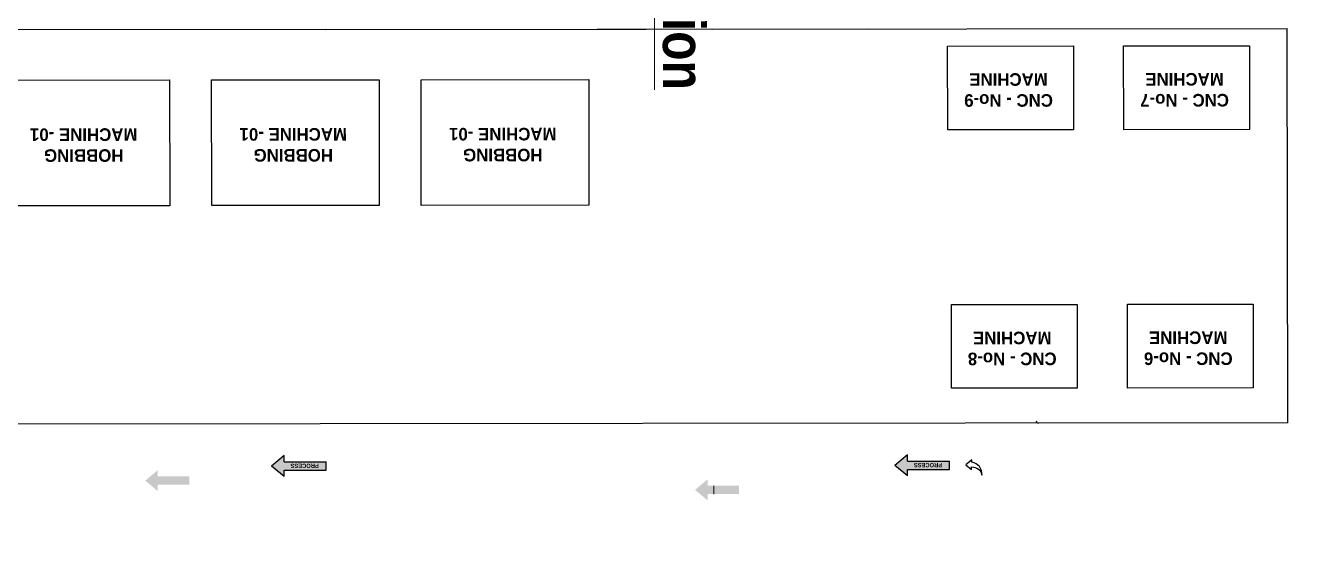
# Model space of a CAD drawing. Header units: feet. Extents: x -99009 to 3252343, y -11094690 to 9035152.
# Drawn here: x 2425784 to 2456071, y -1975477 to -1963228 of the extents above; entities that cross this region are included whole.
import ezdxf

# ---------------------------------------------------------------- set-up
doc = ezdxf.new("R2010")
doc.units = ezdxf.units.FT
doc.layers.add('1', color=1, linetype='Continuous')
doc.layers.add('Sprocket', color=7, linetype='Continuous', lineweight=0)
doc.layers.add('TEXT-INSIDE BUILDING', color=30, linetype='Continuous', lineweight=0)
doc.styles.add('ARIAL NARROW', font='ARIALN.TTF')
doc.styles.get("Standard").update_dxf_attribs({"font": 'GOTHICB.TTF'})

# ---------------------------------------------------------------- blocks, each defined once
blk = doc.blocks.new('PROCESS ARROW')
at = {"true_color": 0x58ba48, "transparency": 33554684}
h = blk.add_hatch(color=85, dxfattribs=at)
h.dxf.hatch_style = 1
h.paths.add_polyline_path([(1735093, -47387), (1735093, -47537), (1735393, -47287), (1735093, -47037), (1735093, -47187), (1734084, -47187), (1734084, -47387)])
h.paths.add_polyline_path([(1734227, -47397), (1734878, -47397), (1734878, -47178), (1734227, -47178)], flags=25)
at = {"transparency": 33554684}
for p, q in [((1735093, -47187), (1734084, -47187)), ((1734084, -47187), (1734084, -47387)), ((1735093, -47037), (1735393, -47287)), ((1735093, -47037), (1735093, -47187)), ((1735093, -47387), (1734084, -47387)), ((1735093, -47537), (1735393, -47287)), ((1735093, -47387), (1735093, -47537))]:
    blk.add_line(p, q, dxfattribs=at)
at = {"transparency": 33554684, "insert": (1734263, -47344), "char_height": 100, "attachment_point": 7}
blk.add_mtext_dynamic_manual_height_columns('PROCESS', width=4624.12, gutter_width=1, heights=[0], dxfattribs=at)
blk = doc.blocks.new('arrow')
at = {"true_color": 0x58ba48}
h = blk.add_hatch(dxfattribs=at)
h.set_pattern_fill('AR-B816', color=85, scale=5000)
h.set_pattern_definition([(0, (0, 0), (0, 40000), []), (90, (0, 0), (-40000, 40000), [40000, -40000])])
h.paths.add_polyline_path([(393534, 95075), (393684, 95075), (393434, 95375), (393184, 95075), (393334, 95075), (393334, 94325), (393534, 94325)])
h = blk.add_hatch(color=2)
h.dxf.hatch_style = 1
h.paths.add_polyline_path([(393434, 95375), (393184, 95075), (393334, 95075), (393334, 94325), (393534, 94325), (393534, 95075), (393684, 95075)])

msp = doc.modelspace()

# ---------------------------------------------------------------- linework, layer by layer
at = {"transparency": 33554684}
for p, q in [((2432949.46409, -1963326.79413), (2406091.15503, -1963357.28817)), ((2432949.46409, -1963326.79413), (2445896.90962, -1963312.09403)), ((2455907.58766, -1972711.3343), (2455896.90318, -1963300.74037)), ((2455907.58766, -1972711.3343), (2406101.83951, -1972767.88211))]:
    msp.add_line(p, q, dxfattribs=at)
at = {"color": 0, "transparency": 33554684}
for p, q in [((2432949.46409, -1963326.79413), (2455896.90318, -1963300.74037)), ((2442171.65838, -1963316.32356), (2445896.90962, -1963312.09403))]:
    msp.add_line(p, q, dxfattribs=at)
at = {"color": 3, "transparency": 33554684}
for points in [[(2447793.51495, -1965721.69868), (2447791.24421, -1963721.69997), (2450791.24228, -1963718.29387), (2450793.51301, -1965718.29258)], [(2451993.51224, -1965716.93014), (2451991.24151, -1963716.93143), (2454991.23957, -1963713.52533), (2454993.51031, -1965713.52404)], [(2429226.18881, -1964531.02219), (2429229.59491, -1967531.02026), (2425229.59749, -1967535.56172), (2425226.19139, -1964535.56366)], [(2434226.18559, -1964525.34536), (2434229.59169, -1967525.34343), (2430229.59427, -1967529.88489), (2430226.18817, -1964529.88683)], [(2439226.18237, -1964519.66853), (2439229.58847, -1967519.6666), (2435229.59105, -1967524.20806), (2435226.18495, -1964524.20999)], [(2452081.8693, -1971885.27078), (2452079.59857, -1969885.27207), (2455079.59663, -1969881.86597), (2455081.86736, -1971881.86468)], [(2447881.87201, -1971890.03932), (2447879.60127, -1969890.04061), (2450879.59934, -1969886.63451), (2450881.87007, -1971886.63322)]]:
    msp.add_lwpolyline(points, close=True, dxfattribs=at)
at = {"transparency": 33554684}
msp.add_lwpolyline([(2448366.59411, -1973593.28633), (2448224.99502, -1973715.52326), (2448363.08311, -1973828.13412), (2448363.98556, -1973767.7702, -0.4026844579), (2448607.35369, -1973965.2945, 0.4110798802), (2448365.69165, -1973653.65131)], format="xyb", close=True, dxfattribs=at)
msp.add_arc((2449957.53472, -1972668.08977), 50, 180.065051714, 270.065051714, dxfattribs=at)
at = {"layer": '1'}
msp.add_arc((2520410.24778, -1978395.99612), 100000, 84.1346387202, 194.3871675539, dxfattribs=at)

# ---------------------------------------------------------------- block references
at = {"transparency": 33554684, "rotation": 180.0650517140734}
for p in [(4167101.15913, -2019063.28429), (4181975.87056, -2019046.39603)]:
    msp.add_blockref('PROCESS ARROW', p, dxfattribs=at)
at = {"layer": 'Sprocket', "xscale": -1, "rotation": 90.06505171407346}
for p in [(2523572.01959, -1580551.69375), (2536691.68979, -1580772.89272)]:
    msp.add_blockref('arrow', p, dxfattribs=at)

# ---------------------------------------------------------------- texts
at = {"transparency": 33554684, "char_height": 300, "width": 4624.1165638, "attachment_point": 7, "rotation": 180.065051714}
for s, insert in [('{\\pxqc;CNC - No-9\\PMACHINE}', (2451556.09065, -1964362.41089)), ('{\\pxqc;CNC - No-7\\PMACHINE}', (2455756.08794, -1964357.64235)), ('{\\pxqc;HOBBING \\PMACHINE -01}', (2429487.56949, -1965677.46759)), ('{\\pxqc;HOBBING \\PMACHINE -01}', (2434487.56627, -1965671.79076)), ('{\\pxqc;HOBBING \\PMACHINE -01}', (2439487.56305, -1965666.11393)), ('{\\pxqc;CNC - No-8\\PMACHINE}', (2451644.4477, -1970530.75153)), ('{\\pxqc;CNC - No-6\\PMACHINE}', (2455844.445, -1970525.98299))]:
    msp.add_mtext(s, dxfattribs=dict(at, insert=insert))
at = {"layer": 'TEXT-INSIDE BUILDING', "color": 212, "ltscale": 1200, "true_color": 0xe817de, "insert": (2441990.48818, -1958304.92922), "char_height": 1000, "width": 18678.4748332, "attachment_point": 2, "rotation": 270.065051714, "style": 'ARIAL NARROW'}
msp.add_mtext('{\\fArial Narrow|b1|i0|c0|p34;\\LRP Kit Packing Division}', dxfattribs=at)

doc.saveas('drawing.dxf')
